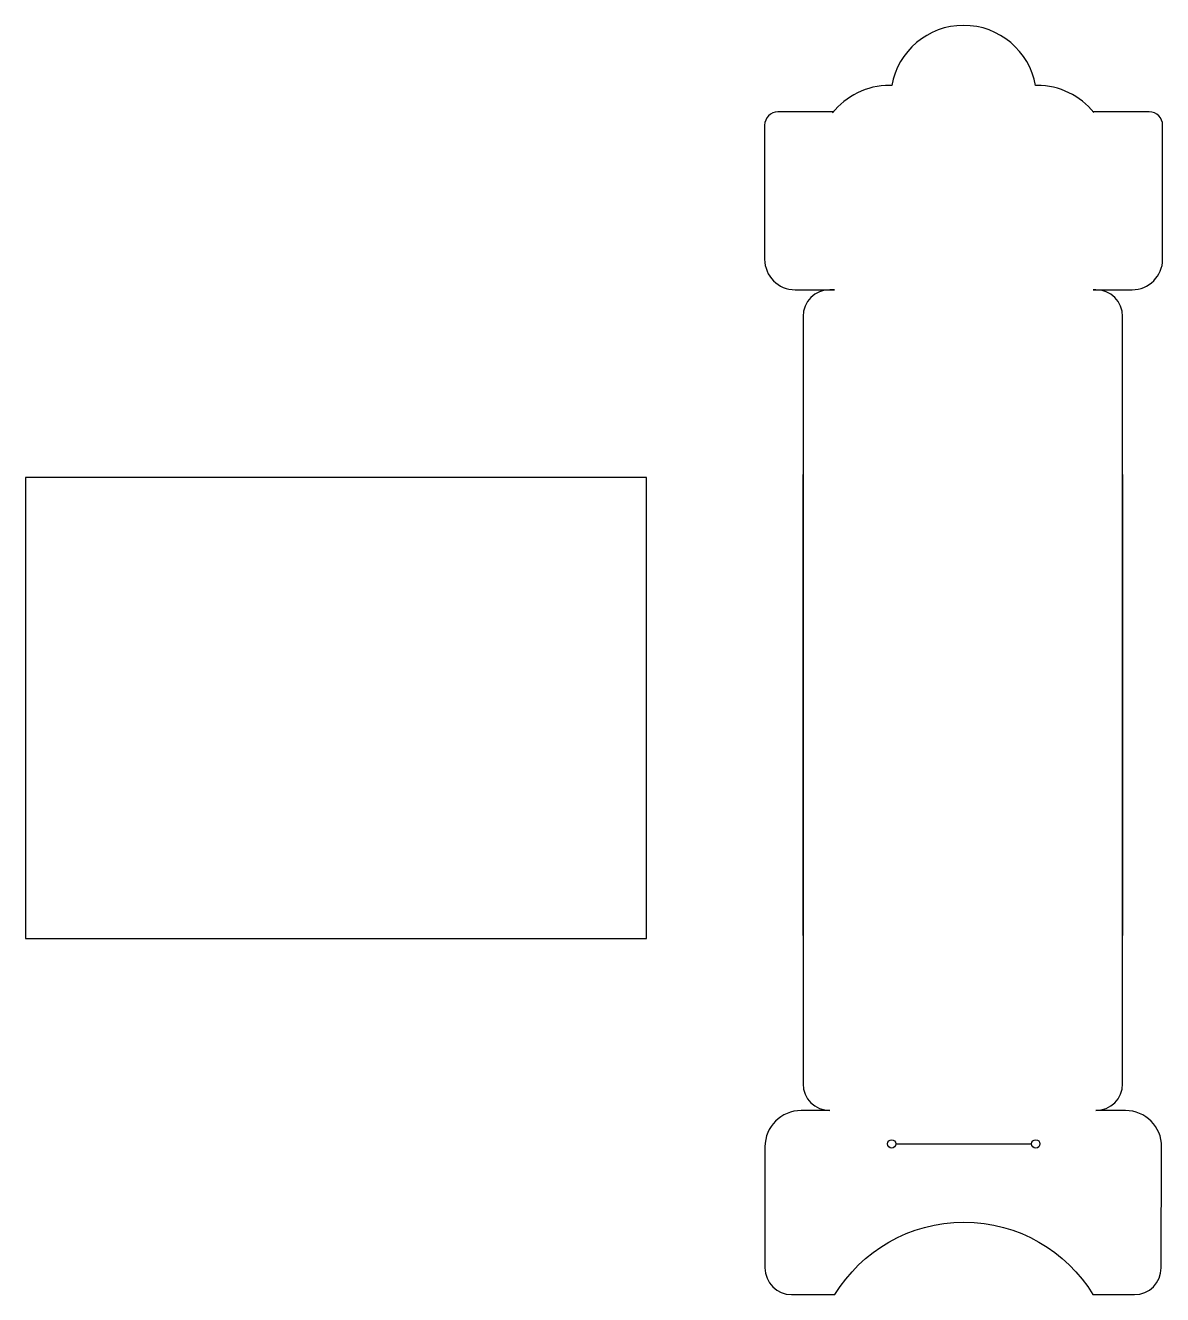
# Model space of a CAD drawing. Header units: centimetres. Extents: x -8.7 to 8.7, y -9.7 to 9.7.
import ezdxf

# ---------------------------------------------------------------- set-up
doc = ezdxf.new("R2010")
doc.units = ezdxf.units.CM
doc.header["$MEASUREMENT"] = 0
doc.layers.add('Camada 1', color=7, linetype='Continuous')

msp = doc.modelspace()

# ---------------------------------------------------------------- linework, layer by layer
at = {"layer": 'Camada 1', "lineweight": 25}
msp.add_lwpolyline([(-8.67547, -4.2491), (0.80123, -4.2491), (0.80123, 2.78338), (-8.67547, 2.78338), (-8.67547, -4.2491)], close=True, dxfattribs=at)
for points, knots in [([(3.67035, 5.64785), (3.67035, 5.64785), (3.06864, 5.64785), (3.06864, 5.64785), (3.06864, 5.64785), (2.81168, 5.64785), (2.60334, 5.85629), (2.60334, 6.11331), (2.60334, 6.11331), (2.60334, 6.11331), (2.60334, 8.15755), (2.60334, 8.15755), (2.60334, 8.15755), (2.60334, 8.27018), (2.69457, 8.36131), (2.8071, 8.36131), (2.8071, 8.36131), (2.8071, 8.36131), (3.65408, 8.36131), (3.65408, 8.36131), (3.65408, 8.36131), (3.65408, 8.36131), (3.64035, 8.34451), (3.64035, 8.34451), (3.64035, 8.34451), (3.84471, 8.60116), (4.15986, 8.76559), (4.51332, 8.76559), (4.51332, 8.76559), (4.523, 8.76559), (4.53256, 8.76509), (4.54213, 8.76498), (4.54213, 8.76498), (4.6364, 9.28545), (5.09167, 9.68044), (5.63941, 9.68044), (5.63941, 9.68044), (6.1871, 9.68044), (6.64229, 9.28558), (6.73664, 8.76509), (6.73664, 8.76509), (6.74339, 8.7652), (6.75005, 8.76559), (6.7568, 8.76559), (6.7568, 8.76559), (7.10735, 8.76559), (7.42014, 8.60401), (7.62458, 8.35107), (7.62458, 8.35107), (7.62458, 8.35107), (7.61617, 8.36134), (7.61617, 8.36134), (7.61617, 8.36134), (7.61617, 8.36134), (8.47183, 8.36134), (8.47183, 8.36134), (8.47183, 8.36134), (8.58433, 8.36134), (8.67551, 8.27022), (8.67551, 8.15758), (8.67551, 8.15758), (8.67551, 8.15758), (8.67551, 6.11336), (8.67551, 6.11336), (8.67551, 6.11336), (8.67551, 5.85634), (8.46726, 5.6479), (8.21029, 5.6479), (8.21029, 5.6479), (8.21029, 5.6479), (7.61331, 5.6479), (7.61331, 5.6479), (7.61331, 5.6479), (7.61331, 5.6479), (7.65702, 5.6479), (7.65702, 5.6479), (7.65702, 5.6479), (7.88202, 5.6479), (8.06443, 5.46542), (8.06443, 5.24042), (8.06443, 5.24042), (8.06443, 5.24042), (8.06443, -6.46488), (8.06443, -6.46488), (8.06443, -6.46488), (8.06443, -6.68988), (7.882, -6.87223), (7.65702, -6.87223), (7.65702, -6.87223), (7.65702, -6.87223), (8.10808, -6.87223), (8.10808, -6.87223), (8.10808, -6.87223), (8.41338, -6.87223), (8.66095, -7.11975), (8.66095, -7.4251), (8.66095, -7.4251), (8.66095, -7.4251), (8.65378, -9.273), (8.65378, -9.273), (8.65378, -9.273), (8.65378, -9.49803), (8.47135, -9.68035), (8.24637, -9.68035), (8.24637, -9.68035), (8.24637, -9.68035), (7.61233, -9.68036), (7.61233, -9.68036), (7.61233, -9.68036), (7.20781, -9.01731), (6.47777, -8.57461), (5.64431, -8.57461), (5.64431, -8.57461), (4.81071, -8.57461), (4.08068, -9.01731), (3.67615, -9.68036), (3.67615, -9.68036), (3.67615, -9.68036), (3.01567, -9.68036), (3.01567, -9.68036), (3.01567, -9.68036), (2.79064, -9.68036), (2.60824, -9.49801), (2.60824, -9.27301), (2.60824, -9.27301), (2.60824, -9.27301), (2.60824, -7.42511), (2.60824, -7.42511), (2.60824, -7.42511), (2.60824, -7.11975), (2.85581, -6.87224), (3.16111, -6.87224), (3.16111, -6.87224), (3.16111, -6.87224), (3.59759, -6.87223), (3.59759, -6.87223), (3.59759, -6.87223), (3.37256, -6.87223), (3.19024, -6.68988), (3.19024, -6.46488), (3.19024, -6.46488), (3.19024, -6.46488), (3.19024, 5.24036), (3.19024, 5.24036), (3.19024, 5.24036), (3.19024, 5.46536), (3.37259, 5.64784), (3.59759, 5.64784), (3.59759, 5.64784), (3.59759, 5.64784), (3.67035, 5.64785), (3.67035, 5.64785)], [0, 0, 0, 0, 0.02564103, 0.02564103, 0.02564103, 0.02564103, 0.05128205, 0.05128205, 0.05128205, 0.05128205, 0.07692308, 0.07692308, 0.07692308, 0.07692308, 0.1025641, 0.1025641, 0.1025641, 0.1025641, 0.12820513, 0.12820513, 0.12820513, 0.12820513, 0.15384615, 0.15384615, 0.15384615, 0.15384615, 0.17948718, 0.17948718, 0.17948718, 0.17948718, 0.20512821, 0.20512821, 0.20512821, 0.20512821, 0.23076923, 0.23076923, 0.23076923, 0.23076923, 0.25641026, 0.25641026, 0.25641026, 0.25641026, 0.28205128, 0.28205128, 0.28205128, 0.28205128, 0.30769231, 0.30769231, 0.30769231, 0.30769231, 0.33333333, 0.33333333, 0.33333333, 0.33333333, 0.35897436, 0.35897436, 0.35897436, 0.35897436, 0.38461538, 0.38461538, 0.38461538, 0.38461538, 0.41025641, 0.41025641, 0.41025641, 0.41025641, 0.43589744, 0.43589744, 0.43589744, 0.43589744, 0.46153846, 0.46153846, 0.46153846, 0.46153846, 0.48717949, 0.48717949, 0.48717949, 0.48717949, 0.51282051, 0.51282051, 0.51282051, 0.51282051, 0.53846154, 0.53846154, 0.53846154, 0.53846154, 0.56410256, 0.56410256, 0.56410256, 0.56410256, 0.58974359, 0.58974359, 0.58974359, 0.58974359, 0.61538462, 0.61538462, 0.61538462, 0.61538462, 0.64102564, 0.64102564, 0.64102564, 0.64102564, 0.66666667, 0.66666667, 0.66666667, 0.66666667, 0.69230769, 0.69230769, 0.69230769, 0.69230769, 0.71794872, 0.71794872, 0.71794872, 0.71794872, 0.74358974, 0.74358974, 0.74358974, 0.74358974, 0.76923077, 0.76923077, 0.76923077, 0.76923077, 0.79487179, 0.79487179, 0.79487179, 0.79487179, 0.82051282, 0.82051282, 0.82051282, 0.82051282, 0.84615385, 0.84615385, 0.84615385, 0.84615385, 0.87179487, 0.87179487, 0.87179487, 0.87179487, 0.8974359, 0.8974359, 0.8974359, 0.8974359, 0.92307692, 0.92307692, 0.92307692, 0.92307692, 0.94871795, 0.94871795, 0.94871795, 0.94871795, 1, 1, 1, 1]), ([(4.47839, -7.38166), (4.47839, -7.4164), (4.50662, -7.44458), (4.54144, -7.44458), (4.54144, -7.44458), (4.57629, -7.44458), (4.60449, -7.4164), (4.60449, -7.38166), (4.60449, -7.38166), (4.60449, -7.34679), (4.57631, -7.31861), (4.54144, -7.31861), (4.54144, -7.31861), (4.50665, -7.31861), (4.47839, -7.34676), (4.47839, -7.38166)], [0, 0, 0, 0, 0.2, 0.2, 0.2, 0.2, 0.4, 0.4, 0.4, 0.4, 0.6, 0.6, 0.6, 0.6, 1, 1, 1, 1]), ([(6.67729, -7.38166), (6.67729, -7.4164), (6.70555, -7.44458), (6.74037, -7.44458), (6.74037, -7.44458), (6.77519, -7.44458), (6.80342, -7.4164), (6.80342, -7.38166), (6.80342, -7.38166), (6.80342, -7.34679), (6.77519, -7.31861), (6.74037, -7.31861), (6.74037, -7.31861), (6.70555, -7.31861), (6.67729, -7.34676), (6.67729, -7.38166)], [0, 0, 0, 0, 0.2, 0.2, 0.2, 0.2, 0.4, 0.4, 0.4, 0.4, 0.6, 0.6, 0.6, 0.6, 1, 1, 1, 1])]:
    msp.add_open_spline(points, degree=3, knots=knots, dxfattribs=at)
for points in [[(3.19024, -4.20494), (3.19024, -4.20494), (3.19024, 2.82752), (3.19024, 2.82752)], [(8.06442, 2.82752), (8.06442, 2.82752), (8.06442, -4.20494), (8.06442, -4.20494)], [(4.60449, -7.38166), (4.60449, -7.38166), (6.67729, -7.38166), (6.67729, -7.38166)]]:
    msp.add_open_spline(points, degree=3, dxfattribs=at)

doc.saveas('drawing.dxf')
